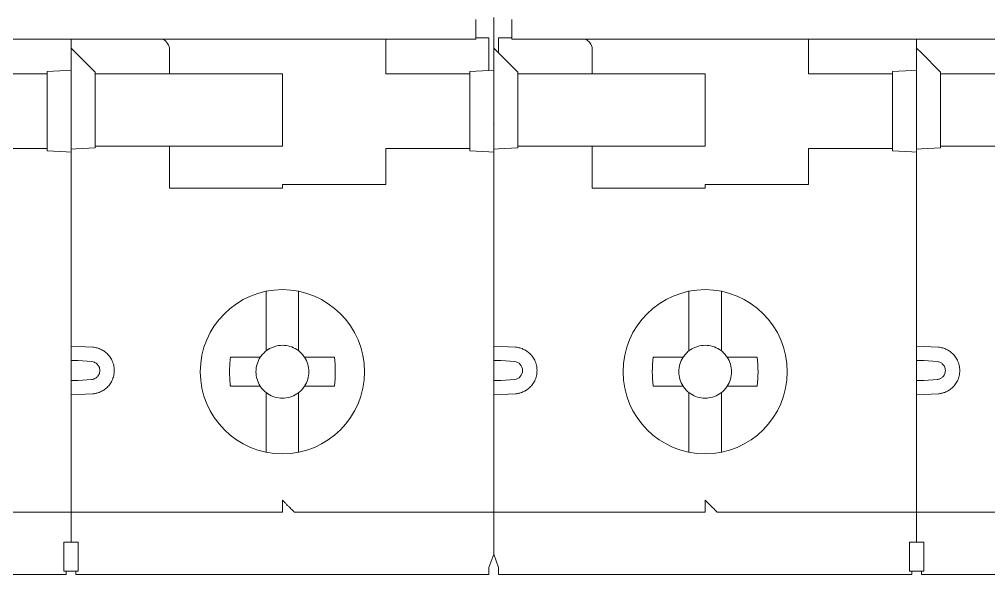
# Model space of a CAD drawing. Header units: millimetres. Extents: x 1359 to 3577, y 1336 to 3557.
# Drawn here: x 2009.12 to 2049.47, y 2922.51 to 2945.63 of the extents above; entities that cross this region are included whole.
import ezdxf

# ---------------------------------------------------------------- set-up
doc = ezdxf.new("R2010")
doc.units = ezdxf.units.MM
doc.layers.add('000-PI-Oprema', color=30, linetype='Continuous', lineweight=5)

msp = doc.modelspace()

# ---------------------------------------------------------------- linework, layer by layer
at = {"layer": '000-PI-Oprema', "color": 0, "lineweight": 0}
for p, q in [((2028.871, 2944.432), (2028.871, 2945.706)), ((2028.871, 2945.706), (2028.871, 2943.509)), ((1998.521, 2944.809), (2024.021, 2944.809)), ((2011.271, 2944.809), (2011.271, 2944.432)), ((2024.021, 2944.808), (2028.122, 2944.808)), ((2024.371, 2944.808), (2024.371, 2943.356)), ((2028.671, 2944.856), (2028.121, 2944.856)), ((2028.671, 2944.856), (2028.671, 2943.498)), ((2029.621, 2944.856), (2029.071, 2944.856)), ((2029.621, 2944.808), (2033.721, 2944.808)), ((2033.721, 2944.809), (2059.221, 2944.809)), ((2041.971, 2943.356), (2041.971, 2944.809)), ((2046.471, 2944.809), (2046.471, 2944.432)), ((2011.271, 2944.432), (2011.471, 2944.232)), ((2011.271, 2943.509), (2011.271, 2944.432)), ((2015.371, 2943.356), (2015.371, 2944.356)), ((2028.871, 2940.256), (2028.871, 2944.432)), ((2028.871, 2944.432), (2029.071, 2944.232)), ((2029.071, 2944.232), (2029.071, 2944.356)), ((2032.971, 2943.356), (2032.971, 2944.356)), ((2046.471, 2944.432), (2046.671, 2944.232)), ((2046.471, 2943.509), (2046.471, 2944.432)), ((2011.471, 2944.232), (2012.271, 2943.432)), ((2029.071, 2944.232), (2029.871, 2943.432)), ((2046.671, 2944.232), (2047.471, 2943.432)), ((2007.171, 2943.356), (2010.271, 2943.356)), ((2010.271, 2943.456), (2011.071, 2943.498)), ((2010.271, 2943.456), (2010.271, 2943.356)), ((2010.271, 2943.356), (2010.271, 2940.256)), ((2011.271, 2943.509), (2011.071, 2943.498)), ((2011.271, 2943.509), (2011.271, 2940.256)), ((2012.271, 2943.432), (2012.271, 2943.356)), ((2012.271, 2943.356), (2015.371, 2943.356)), ((2012.271, 2943.356), (2012.271, 2940.356)), ((2015.771, 2943.356), (2015.371, 2943.356)), ((2020.071, 2943.356), (2015.771, 2943.356)), ((2020.071, 2940.356), (2020.071, 2943.356)), ((2024.771, 2943.356), (2024.371, 2943.356)), ((2024.771, 2943.356), (2027.871, 2943.356)), ((2027.871, 2943.456), (2028.671, 2943.498)), ((2027.871, 2943.356), (2027.871, 2943.456)), ((2027.871, 2940.256), (2027.871, 2943.356)), ((2028.871, 2943.509), (2028.671, 2943.498)), ((2028.871, 2943.509), (2028.871, 2940.104)), ((2029.871, 2943.432), (2029.871, 2943.356)), ((2032.971, 2943.356), (2029.871, 2943.356)), ((2029.871, 2943.356), (2029.871, 2940.356)), ((2032.971, 2943.356), (2033.371, 2943.356)), ((2033.371, 2943.356), (2037.671, 2943.356)), ((2037.671, 2943.356), (2037.671, 2940.356)), ((2042.371, 2943.356), (2041.971, 2943.356)), ((2042.371, 2943.356), (2045.471, 2943.356)), ((2045.471, 2943.456), (2046.271, 2943.498)), ((2045.471, 2943.456), (2045.471, 2943.356)), ((2045.471, 2943.356), (2045.471, 2940.256)), ((2046.471, 2943.509), (2046.271, 2943.498)), ((2046.471, 2943.509), (2046.471, 2940.256)), ((2047.471, 2943.432), (2047.471, 2943.356)), ((2047.471, 2943.356), (2050.571, 2943.356)), ((2047.471, 2943.356), (2047.471, 2940.356)), ((2028.871, 2941.256), (2028.866, 2941.261)), ((2028.876, 2941.056), (2028.871, 2941.056)), ((2012.271, 2940.356), (2012.271, 2940.28)), ((2015.371, 2940.356), (2012.271, 2940.356)), ((2015.371, 2938.606), (2015.371, 2940.356)), ((2015.371, 2940.356), (2015.771, 2940.356)), ((2015.771, 2940.356), (2020.071, 2940.356)), ((2029.871, 2940.356), (2029.871, 2940.28)), ((2032.971, 2940.356), (2029.871, 2940.356)), ((2032.971, 2938.606), (2032.971, 2940.356)), ((2032.971, 2940.356), (2033.371, 2940.356)), ((2037.671, 2940.356), (2033.371, 2940.356)), ((2047.471, 2940.356), (2047.471, 2940.28)), ((2050.571, 2940.356), (2047.471, 2940.356)), ((2010.271, 2940.256), (2007.171, 2940.256)), ((2010.271, 2940.156), (2010.271, 2940.256)), ((2011.071, 2940.114), (2010.271, 2940.156)), ((2011.071, 2940.114), (2011.271, 2940.104)), ((2011.271, 2940.228), (2011.271, 2940.256)), ((2011.271, 2940.228), (2011.471, 2940.238)), ((2011.271, 2940.228), (2011.271, 2940.104)), ((2011.271, 2932.333), (2011.271, 2940.104)), ((2012.271, 2940.28), (2011.471, 2940.238)), ((2024.771, 2940.256), (2024.371, 2940.256)), ((2024.371, 2938.756), (2024.371, 2940.256)), ((2024.771, 2940.256), (2027.871, 2940.256)), ((2027.871, 2940.156), (2027.871, 2940.256)), ((2028.671, 2940.114), (2027.871, 2940.156)), ((2028.871, 2940.104), (2028.671, 2940.114)), ((2028.871, 2940.228), (2029.071, 2940.238)), ((2028.871, 2940.228), (2028.871, 2932.333)), ((2028.871, 2940.104), (2028.871, 2925.956)), ((2029.871, 2940.28), (2029.071, 2940.238)), ((2042.371, 2940.256), (2041.971, 2940.256)), ((2041.971, 2940.256), (2041.971, 2938.756)), ((2045.471, 2940.256), (2042.371, 2940.256)), ((2045.471, 2940.156), (2045.471, 2940.256)), ((2046.271, 2940.114), (2045.471, 2940.156)), ((2046.271, 2940.114), (2046.471, 2940.104)), ((2046.471, 2940.228), (2046.471, 2940.256)), ((2046.471, 2940.228), (2046.671, 2940.238)), ((2046.471, 2940.228), (2046.471, 2940.104)), ((2046.471, 2932.333), (2046.471, 2940.104)), ((2047.471, 2940.28), (2046.671, 2940.238)), ((2020.071, 2938.756), (2020.071, 2938.606)), ((2020.071, 2938.756), (2024.371, 2938.756)), ((2037.671, 2938.756), (2037.671, 2938.606)), ((2041.971, 2938.756), (2037.671, 2938.756)), ((2020.071, 2938.606), (2015.371, 2938.606)), ((2037.671, 2938.606), (2032.971, 2938.606)), ((2028.871, 2936.456), (2028.876, 2936.456)), ((2028.866, 2936.251), (2028.871, 2936.256)), ((2019.396, 2934.307), (2019.396, 2934.232)), ((2020.746, 2934.232), (2020.746, 2934.307)), ((2036.996, 2934.295), (2036.996, 2934.232)), ((2038.346, 2934.232), (2038.346, 2934.295)), ((2019.396, 2934.232), (2019.396, 2932.113)), ((2020.746, 2931.825), (2020.746, 2934.232)), ((2036.996, 2934.232), (2036.996, 2932.113)), ((2038.346, 2932.113), (2038.346, 2934.232)), ((2011.271, 2932.333), (2011.271, 2929.68)), ((2028.871, 2932.159), (2028.871, 2932.332)), ((2046.471, 2932.333), (2046.471, 2929.68)), ((2012.181, 2931.978), (2011.271, 2932.016)), ((2029.781, 2931.978), (2028.871, 2932.016)), ((2036.996, 2932.113), (2036.996, 2931.825)), ((2038.346, 2932.113), (2038.346, 2931.825)), ((2047.381, 2931.978), (2046.471, 2932.016)), ((2011.571, 2931.429), (2012.129, 2931.38)), ((2017.907, 2931.556), (2018.765, 2931.556)), ((2022.235, 2931.556), (2021.377, 2931.556)), ((2028.871, 2930.584), (2028.871, 2931.429)), ((2029.171, 2931.429), (2029.729, 2931.38)), ((2035.507, 2931.556), (2036.365, 2931.556)), ((2039.835, 2931.556), (2038.977, 2931.556)), ((2046.771, 2931.429), (2047.329, 2931.38)), ((2011.571, 2930.584), (2012.129, 2930.633)), ((2029.729, 2930.633), (2029.171, 2930.584)), ((2046.771, 2930.584), (2047.329, 2930.633)), ((2018.765, 2930.356), (2017.907, 2930.356)), ((2022.235, 2930.356), (2021.377, 2930.356)), ((2036.365, 2930.356), (2035.507, 2930.356)), ((2039.835, 2930.356), (2038.977, 2930.356)), ((2011.271, 2929.997), (2012.181, 2930.035)), ((2028.871, 2929.997), (2029.781, 2930.035)), ((2036.996, 2930.088), (2036.996, 2929.8)), ((2038.346, 2930.088), (2038.346, 2929.8)), ((2046.471, 2929.997), (2047.381, 2930.035)), ((2011.271, 2925.956), (2011.271, 2929.68)), ((2019.396, 2929.8), (2019.396, 2927.68)), ((2020.746, 2927.68), (2020.746, 2929.8)), ((2028.871, 2929.68), (2028.871, 2929.734)), ((2028.871, 2929.68), (2028.871, 2925.956)), ((2036.996, 2929.8), (2036.996, 2927.68)), ((2038.346, 2927.68), (2038.346, 2929.8)), ((2046.471, 2925.956), (2046.471, 2929.68)), ((2019.396, 2927.68), (2019.396, 2927.606)), ((2020.746, 2927.606), (2020.746, 2927.68)), ((2036.996, 2927.68), (2036.996, 2927.606)), ((2038.346, 2927.606), (2038.346, 2927.68)), ((2011.271, 2925.956), (2011.271, 2923.856)), ((2028.871, 2925.956), (2028.871, 2923.356)), ((2028.871, 2925.956), (2028.871, 2923.356)), ((2046.471, 2925.956), (2046.471, 2923.856)), ((2011.271, 2925.106), (2002.971, 2925.106)), ((2020.071, 2925.106), (2011.271, 2925.106)), ((2028.871, 2925.106), (2020.571, 2925.106)), ((2028.871, 2925.106), (2037.671, 2925.106)), ((2046.471, 2925.106), (2038.171, 2925.106)), ((2055.271, 2925.106), (2046.471, 2925.106)), ((2011.571, 2923.856), (2010.971, 2923.856)), ((2046.771, 2923.856), (2046.171, 2923.856)), ((2028.871, 2923.356), (2028.671, 2922.806)), ((2028.871, 2923.356), (2029.071, 2922.807)), ((2011.071, 2922.656), (2010.971, 2922.656)), ((2011.471, 2922.656), (2011.071, 2922.656)), ((2011.571, 2922.656), (2011.471, 2922.656)), ((2046.271, 2922.656), (2046.171, 2922.656)), ((2046.671, 2922.656), (2046.271, 2922.656)), ((2046.771, 2922.656), (2046.671, 2922.656)), ((2011.071, 2922.506), (2006.291, 2922.506)), ((2016.271, 2922.506), (2011.471, 2922.506)), ((2016.271, 2922.506), (2023.891, 2922.506)), ((2028.671, 2922.506), (2023.891, 2922.506)), ((2033.871, 2922.506), (2029.071, 2922.506)), ((2041.491, 2922.506), (2033.871, 2922.506)), ((2046.271, 2922.506), (2041.491, 2922.506)), ((2051.471, 2922.506), (2046.671, 2922.506))]:
    msp.add_line(p, q, dxfattribs=at)
for centre in [(2020.071, 2930.956), (2037.671, 2930.956)]:
    msp.add_circle(centre, 3.418, dxfattribs=at)
for centre, radius, start, end in [((2014.871, 2944.356), 0.5, 0, 64.7859), ((2020.071, 2930.956), 1.1, 123.0557, 133.0681), ((2020.071, 2930.956), 1.1, 46.9319, 56.9443), ((2037.671, 2930.956), 1.1, 123.0557, 133.0681), ((2037.671, 2930.956), 1.1, 46.9319, 56.9443), ((2020.071, 2930.956), 1.1, 136.9319, 146.9443), ((2020.071, 2930.956), 1.1, 135, 136.9319), ((2020.071, 2930.956), 1.1, 133.0681, 135), ((2020.071, 2930.956), 1.1, 45, 46.9319), ((2020.071, 2930.956), 1.1, 43.0681, 45), ((2020.071, 2930.956), 1.1, 33.0557, 43.0681), ((2037.671, 2930.956), 1.1, 136.9319, 146.9443), ((2037.671, 2930.956), 1.1, 135, 136.9319), ((2037.671, 2930.956), 1.1, 133.0681, 135), ((2037.671, 2930.956), 1.1, 33.0557, 43.0681), ((2020.071, 2930.956), 1.1, 213.0557, 223.0681), ((2020.071, 2930.956), 1.1, 316.9319, 326.9443), ((2037.671, 2930.956), 1.1, 213.0557, 223.0681), ((2037.671, 2930.956), 1.1, 316.9319, 326.9443), ((2020.071, 2930.956), 1.1, 223.0681, 225), ((2020.071, 2930.956), 1.1, 225, 226.9319), ((2020.071, 2930.956), 1.1, 226.9319, 236.9443), ((2020.071, 2930.956), 1.1, 303.0557, 313.0681), ((2020.071, 2930.956), 1.1, 313.0681, 315), ((2020.071, 2930.956), 1.1, 315, 316.9319), ((2037.671, 2930.956), 1.1, 223.0681, 225), ((2037.671, 2930.956), 1.1, 225, 226.9319), ((2037.671, 2930.956), 1.1, 226.9319, 236.9443), ((2037.671, 2930.956), 1.1, 303.0557, 313.0681), ((2037.671, 2930.956), 1.1, 315, 316.9319)]:
    msp.add_arc(centre, radius, start, end, dxfattribs=at)
for points, knots in [([(2028.121, 2945.63), (2028.121, 2945.513), (2028.121, 2945.281), (2028.121, 2945.004), (2028.121, 2944.831), (2028.121, 2944.823), (2028.122, 2944.808)], [0, 0, 0, 0, 0.264619, 0.529237, 0.793855, 1, 1, 1, 1]), ([(2029.621, 2944.808), (2029.621, 2944.823), (2029.621, 2944.831), (2029.621, 2945.004), (2029.621, 2945.281), (2029.621, 2945.513), (2029.621, 2945.63)], [0, 0, 0, 0, 0.206145, 0.470763, 0.735381, 1, 1, 1, 1]), ([(2029.071, 2944.856), (2029.071, 2944.856), (2029.071, 2944.802), (2029.071, 2944.617), (2029.071, 2944.487), (2029.071, 2944.356)], [0, 0, 0, 0, 0.5, 0.5, 1, 1, 1, 1]), ([(2032.678, 2944.808), (2032.729, 2944.78), (2032.806, 2944.739), (2032.888, 2944.639), (2032.935, 2944.552), (2032.966, 2944.456), (2032.969, 2944.389), (2032.971, 2944.356)], [0, 0, 0, 0, 0.351287, 0.528122, 0.693874, 0.849103, 1, 1, 1, 1]), ([(2012.181, 2931.978), (2012.211, 2931.974), (2012.272, 2931.967), (2012.36, 2931.946), (2012.471, 2931.91), (2012.599, 2931.847), (2012.744, 2931.742), (2012.875, 2931.605), (2012.983, 2931.428), (2013.055, 2931.226), (2013.079, 2931.006), (2013.055, 2930.787), (2012.984, 2930.585), (2012.875, 2930.408), (2012.745, 2930.27), (2012.599, 2930.165), (2012.457, 2930.097), (2012.317, 2930.052), (2012.226, 2930.041), (2012.181, 2930.035)], [0, 0, 0, 0, 0.031513, 0.062834, 0.094232, 0.152293, 0.210532, 0.279327, 0.348301, 0.424071, 0.50002, 0.57579, 0.651739, 0.720534, 0.789508, 0.847569, 0.905809, 0.95275, 1, 1, 1, 1]), ([(2020.671, 2931.878), (2020.582, 2931.936), (2020.484, 2931.981), (2020.281, 2932.041), (2020.178, 2932.056), (2019.965, 2932.056), (2019.861, 2932.041), (2019.709, 2931.996), (2019.659, 2931.977), (2019.587, 2931.944), (2019.563, 2931.932), (2019.528, 2931.913), (2019.516, 2931.906), (2019.499, 2931.896), (2019.491, 2931.891), (2019.482, 2931.885), (2019.477, 2931.882), (2019.473, 2931.881), (2019.471, 2931.878)], [0, 0, 0, 0, 0.25, 0.25, 0.5, 0.5, 0.75, 0.75, 0.875, 0.875, 0.9375, 0.9375, 0.96875, 0.96875, 0.984375, 0.992187, 0.992187, 1, 1, 1, 1]), ([(2028.871, 2931.429), (2028.871, 2931.546), (2028.871, 2931.78), (2028.871, 2932.058), (2028.871, 2932.156), (2028.871, 2932.194)], [0, 0, 0, 0, 0.378161, 0.755931, 1, 1, 1, 1]), ([(2029.781, 2931.978), (2029.811, 2931.974), (2029.872, 2931.967), (2029.96, 2931.946), (2030.071, 2931.91), (2030.199, 2931.847), (2030.344, 2931.742), (2030.475, 2931.605), (2030.583, 2931.428), (2030.655, 2931.226), (2030.679, 2931.006), (2030.655, 2930.787), (2030.584, 2930.585), (2030.475, 2930.408), (2030.345, 2930.27), (2030.199, 2930.165), (2030.057, 2930.097), (2029.917, 2930.052), (2029.826, 2930.041), (2029.781, 2930.035)], [0, 0, 0, 0, 0.031513, 0.062834, 0.094232, 0.152293, 0.210532, 0.279327, 0.348301, 0.424071, 0.50002, 0.57579, 0.651739, 0.720534, 0.789508, 0.847569, 0.905809, 0.95275, 1, 1, 1, 1]), ([(2038.271, 2931.878), (2038.182, 2931.936), (2038.084, 2931.981), (2037.881, 2932.041), (2037.778, 2932.056), (2037.565, 2932.056), (2037.461, 2932.041), (2037.309, 2931.996), (2037.259, 2931.977), (2037.187, 2931.944), (2037.163, 2931.932), (2037.128, 2931.913), (2037.116, 2931.906), (2037.099, 2931.896), (2037.091, 2931.891), (2037.082, 2931.885), (2037.077, 2931.882), (2037.073, 2931.881), (2037.071, 2931.878)], [0, 0, 0, 0, 0.25, 0.25, 0.5, 0.5, 0.75, 0.75, 0.875, 0.875, 0.9375, 0.9375, 0.96875, 0.96875, 0.984375, 0.992188, 0.992188, 1, 1, 1, 1]), ([(2047.381, 2931.978), (2047.411, 2931.974), (2047.472, 2931.967), (2047.56, 2931.946), (2047.671, 2931.91), (2047.799, 2931.847), (2047.944, 2931.742), (2048.075, 2931.605), (2048.183, 2931.428), (2048.255, 2931.226), (2048.279, 2931.006), (2048.255, 2930.787), (2048.184, 2930.585), (2048.075, 2930.408), (2047.945, 2930.27), (2047.799, 2930.165), (2047.657, 2930.097), (2047.517, 2930.052), (2047.426, 2930.041), (2047.381, 2930.035)], [0, 0, 0, 0, 0.031513, 0.062834, 0.094232, 0.152293, 0.210532, 0.279327, 0.348301, 0.424071, 0.50002, 0.57579, 0.651739, 0.720534, 0.789508, 0.847569, 0.905809, 0.95275, 1, 1, 1, 1]), ([(2011.271, 2931.429), (2011.271, 2931.429), (2011.301, 2931.429), (2011.418, 2931.429), (2011.501, 2931.429), (2011.571, 2931.429)], [0, 0, 0, 0, 0.5, 0.5, 1, 1, 1, 1]), ([(2017.907, 2931.556), (2017.883, 2931.357), (2017.871, 2931.157), (2017.871, 2930.856), (2017.874, 2930.756), (2017.883, 2930.606), (2017.887, 2930.556), (2017.894, 2930.481), (2017.898, 2930.443), (2017.902, 2930.4), (2017.905, 2930.378), (2017.906, 2930.369), (2017.907, 2930.362), (2017.909, 2930.359), (2017.907, 2930.356)], [0, 0, 0, 0, 0.5, 0.5, 0.75, 0.75, 0.875, 0.875, 0.9375, 0.96875, 0.984375, 0.992188, 0.992188, 1, 1, 1, 1]), ([(2019.149, 2931.556), (2019.033, 2931.378), (2018.971, 2931.17), (2018.971, 2930.744), (2019.033, 2930.535), (2019.149, 2930.356)], [0, 0, 0, 0, 0.5, 0.5, 1, 1, 1, 1]), ([(2020.993, 2930.356), (2021.109, 2930.535), (2021.171, 2930.744), (2021.171, 2931.167), (2021.11, 2931.378), (2020.993, 2931.556)], [0, 0, 0, 0, 0.5, 0.5, 1, 1, 1, 1]), ([(2028.871, 2931.429), (2028.871, 2931.429), (2028.901, 2931.429), (2029.018, 2931.429), (2029.101, 2931.429), (2029.171, 2931.429)], [0, 0, 0, 0, 0.5, 0.5, 1, 1, 1, 1]), ([(2036.365, 2931.556), (2036.432, 2931.556), (2036.557, 2931.556), (2036.689, 2931.556), (2036.749, 2931.556)], [0, 0, 0, 0, 0.540007, 1, 1, 1, 1]), ([(2038.593, 2930.356), (2038.709, 2930.535), (2038.771, 2930.743), (2038.771, 2931.169), (2038.709, 2931.378), (2038.593, 2931.556)], [0, 0, 0, 0, 0.5, 0.5, 1, 1, 1, 1]), ([(2046.471, 2931.429), (2046.471, 2931.429), (2046.501, 2931.429), (2046.618, 2931.429), (2046.701, 2931.429), (2046.771, 2931.429)], [0, 0, 0, 0, 0.5, 0.5, 1, 1, 1, 1]), ([(2012.129, 2930.633), (2012.149, 2930.635), (2012.187, 2930.64), (2012.243, 2930.659), (2012.295, 2930.686), (2012.347, 2930.725), (2012.396, 2930.776), (2012.452, 2930.868), (2012.484, 2931.006), (2012.452, 2931.145), (2012.396, 2931.236), (2012.334, 2931.301), (2012.245, 2931.36), (2012.168, 2931.373), (2012.129, 2931.38)], [0, 0, 0, 0, 0.053559, 0.105722, 0.157796, 0.211095, 0.279916, 0.349203, 0.500308, 0.651412, 0.720233, 0.789521, 0.894347, 1, 1, 1, 1]), ([(2029.729, 2931.38), (2029.821, 2931.372), (2029.91, 2931.328), (2030.035, 2931.191), (2030.071, 2931.099), (2030.071, 2930.914), (2030.035, 2930.821), (2029.91, 2930.685), (2029.821, 2930.641), (2029.729, 2930.633)], [0, 0, 0, 0, 0.25, 0.25, 0.5, 0.5, 0.75, 0.75, 1, 1, 1, 1]), ([(2047.329, 2930.633), (2047.349, 2930.635), (2047.387, 2930.64), (2047.443, 2930.659), (2047.495, 2930.686), (2047.547, 2930.725), (2047.596, 2930.776), (2047.652, 2930.868), (2047.684, 2931.006), (2047.652, 2931.145), (2047.596, 2931.236), (2047.534, 2931.301), (2047.445, 2931.36), (2047.368, 2931.373), (2047.329, 2931.38)], [0, 0, 0, 0, 0.053559, 0.105722, 0.157796, 0.211095, 0.279916, 0.349203, 0.500308, 0.651412, 0.720233, 0.789521, 0.894347, 1, 1, 1, 1]), ([(2011.271, 2930.584), (2011.271, 2930.584), (2011.304, 2930.584), (2011.415, 2930.584), (2011.493, 2930.584), (2011.571, 2930.584)], [0, 0, 0, 0, 0.5, 0.5, 1, 1, 1, 1]), ([(2028.871, 2929.734), (2028.871, 2929.738), (2028.871, 2929.762), (2028.871, 2929.936), (2028.871, 2930.228), (2028.871, 2930.465), (2028.871, 2930.584)], [0, 0, 0, 0, 0.06983, 0.379482, 0.689581, 1, 1, 1, 1]), ([(2028.871, 2930.584), (2028.871, 2930.584), (2028.904, 2930.584), (2029.015, 2930.584), (2029.093, 2930.584), (2029.171, 2930.584)], [0, 0, 0, 0, 0.5, 0.5, 1, 1, 1, 1]), ([(2036.365, 2930.356), (2036.433, 2930.356), (2036.557, 2930.356), (2036.689, 2930.356), (2036.749, 2930.356)], [0, 0, 0, 0, 0.54278, 1, 1, 1, 1]), ([(2046.471, 2930.584), (2046.471, 2930.584), (2046.504, 2930.584), (2046.615, 2930.584), (2046.693, 2930.584), (2046.771, 2930.584)], [0, 0, 0, 0, 0.5, 0.5, 1, 1, 1, 1]), ([(2019.471, 2930.034), (2019.649, 2929.918), (2019.857, 2929.857), (2020.282, 2929.856), (2020.493, 2929.918), (2020.671, 2930.034)], [0, 0, 0, 0, 0.5, 0.5, 1, 1, 1, 1]), ([(2037.071, 2930.034), (2037.249, 2929.918), (2037.457, 2929.857), (2037.882, 2929.856), (2038.093, 2929.918), (2038.271, 2930.034)], [0, 0, 0, 0, 0.5, 0.5, 1, 1, 1, 1]), ([(2020.071, 2925.606), (2020.071, 2925.585), (2020.071, 2925.543), (2020.071, 2925.481), (2020.071, 2925.41), (2020.071, 2925.33), (2020.071, 2925.251), (2020.071, 2925.185), (2020.071, 2925.14), (2020.071, 2925.112), (2020.071, 2925.108), (2020.071, 2925.106)], [0, 0, 0, 0, 0.080758, 0.160392, 0.240099, 0.368585, 0.500066, 0.628554, 0.760036, 0.877963, 1, 1, 1, 1]), ([(2020.071, 2925.606), (2020.092, 2925.586), (2020.129, 2925.548), (2020.182, 2925.496), (2020.225, 2925.452), (2020.282, 2925.395), (2020.35, 2925.327), (2020.427, 2925.251), (2020.489, 2925.188), (2020.536, 2925.141), (2020.566, 2925.112), (2020.569, 2925.108), (2020.571, 2925.106)], [0, 0, 0, 0, 0.090531, 0.16862, 0.234268, 0.287481, 0.430984, 0.554468, 0.680793, 0.795506, 0.900919, 1, 1, 1, 1]), ([(2037.671, 2925.606), (2037.671, 2925.585), (2037.671, 2925.543), (2037.671, 2925.481), (2037.671, 2925.41), (2037.671, 2925.33), (2037.671, 2925.251), (2037.671, 2925.185), (2037.671, 2925.14), (2037.671, 2925.112), (2037.671, 2925.108), (2037.671, 2925.106)], [0, 0, 0, 0, 0.080758, 0.160392, 0.240099, 0.368585, 0.500066, 0.628554, 0.760036, 0.877963, 1, 1, 1, 1]), ([(2038.171, 2925.106), (2038.171, 2925.107), (2038.17, 2925.108), (2038.162, 2925.115), (2038.15, 2925.127), (2038.128, 2925.15), (2038.088, 2925.19), (2038.025, 2925.253), (2037.949, 2925.329), (2037.862, 2925.415), (2037.769, 2925.509), (2037.704, 2925.574), (2037.671, 2925.606)], [0, 0, 0, 0, 0.051851, 0.10362, 0.156261, 0.210683, 0.323967, 0.445967, 0.575521, 0.712834, 0.854621, 1, 1, 1, 1]), ([(2010.971, 2922.656), (2010.971, 2922.705), (2010.971, 2922.77), (2010.971, 2923.034), (2010.971, 2923.294), (2010.971, 2923.856)], [0.2858647, 0.2858647, 0.2858647, 0.2858647, 0.5, 0.5, 1, 1, 1, 1]), ([(2011.571, 2922.656), (2011.571, 2922.675), (2011.571, 2922.73), (2011.571, 2922.844), (2011.571, 2923.003), (2011.571, 2923.181), (2011.571, 2923.368), (2011.571, 2923.493), (2011.571, 2923.856)], [0.287427, 0.287427, 0.287427, 0.287427, 0.3699948, 0.5001298, 0.629921, 0.7600558, 0.879771, 1, 1, 1, 1]), ([(2046.171, 2922.656), (2046.171, 2922.705), (2046.171, 2922.77), (2046.171, 2923.034), (2046.171, 2923.294), (2046.171, 2923.856)], [0.2858647, 0.2858647, 0.2858647, 0.2858647, 0.5, 0.5, 1, 1, 1, 1]), ([(2046.771, 2922.656), (2046.771, 2922.675), (2046.771, 2922.73), (2046.771, 2922.844), (2046.771, 2923.003), (2046.771, 2923.181), (2046.771, 2923.368), (2046.771, 2923.493), (2046.771, 2923.856)], [0.287427, 0.287427, 0.287427, 0.287427, 0.3699948, 0.5001298, 0.629921, 0.7600558, 0.879771, 1, 1, 1, 1]), ([(2011.071, 2922.506), (2011.071, 2922.515), (2011.071, 2922.532), (2011.071, 2922.6), (2011.071, 2922.655), (2011.071, 2922.656)], [0, 0, 0, 0, 0.494587, 0.989166, 1, 1, 1, 1]), ([(2011.471, 2922.656), (2011.471, 2922.655), (2011.471, 2922.6), (2011.471, 2922.532), (2011.471, 2922.515), (2011.471, 2922.506)], [0, 0, 0, 0, 0.010834, 0.505413, 1, 1, 1, 1]), ([(2028.671, 2922.506), (2028.671, 2922.506), (2028.671, 2922.56), (2028.671, 2922.697), (2028.671, 2922.749), (2028.671, 2922.806)], [0, 0, 0, 0, 0.5, 0.5, 0.737757, 0.737757, 0.737757, 0.737757]), ([(2029.071, 2922.506), (2029.071, 2922.507), (2029.071, 2922.509), (2029.071, 2922.521), (2029.071, 2922.544), (2029.071, 2922.585), (2029.071, 2922.65), (2029.071, 2922.725), (2029.071, 2922.78), (2029.071, 2922.807)], [0, 0, 0, 0, 0.0807576, 0.160392, 0.2400995, 0.3685854, 0.5000663, 0.6285535, 0.7387531, 0.7387531, 0.7387531, 0.7387531]), ([(2046.271, 2922.506), (2046.271, 2922.515), (2046.271, 2922.532), (2046.271, 2922.6), (2046.271, 2922.655), (2046.271, 2922.656)], [0, 0, 0, 0, 0.494587, 0.989166, 1, 1, 1, 1]), ([(2046.671, 2922.656), (2046.671, 2922.655), (2046.671, 2922.6), (2046.671, 2922.532), (2046.671, 2922.515), (2046.671, 2922.506)], [0, 0, 0, 0, 0.010834, 0.505413, 1, 1, 1, 1])]:
    msp.add_open_spline(points, degree=3, knots=knots, dxfattribs=at)
for points in [[(2019.396, 2932.113), (2019.396, 2932.075), (2019.396, 2932.036), (2019.396, 2931.825)], [(2018.765, 2931.556), (2018.889, 2931.556), (2019.015, 2931.556), (2019.149, 2931.556)], [(2021.377, 2931.556), (2021.254, 2931.556), (2021.127, 2931.556), (2020.993, 2931.556)], [(2022.235, 2931.556), (2022.283, 2931.158), (2022.283, 2930.754), (2022.235, 2930.356)], [(2035.507, 2931.556), (2035.459, 2931.158), (2035.459, 2930.755), (2035.507, 2930.356)], [(2036.749, 2931.556), (2036.633, 2931.378), (2036.571, 2931.169), (2036.571, 2930.956)], [(2038.422, 2931.76), (2038.431, 2931.751), (2038.44, 2931.743), (2038.449, 2931.734)], [(2038.449, 2931.734), (2038.458, 2931.725), (2038.466, 2931.716), (2038.475, 2931.707)], [(2038.977, 2931.556), (2038.854, 2931.556), (2038.727, 2931.556), (2038.593, 2931.556)], [(2039.835, 2930.356), (2039.883, 2930.754), (2039.883, 2931.158), (2039.835, 2931.556)], [(2036.571, 2930.956), (2036.571, 2930.745), (2036.634, 2930.534), (2036.749, 2930.356)], [(2018.765, 2930.356), (2018.889, 2930.356), (2019.015, 2930.356), (2019.149, 2930.356)], [(2020.993, 2930.356), (2021.127, 2930.356), (2021.254, 2930.356), (2021.377, 2930.356)], [(2038.593, 2930.356), (2038.727, 2930.356), (2038.854, 2930.356), (2038.977, 2930.356)], [(2019.396, 2930.088), (2019.396, 2929.876), (2019.396, 2929.838), (2019.396, 2929.8)], [(2020.746, 2930.088), (2020.746, 2929.876), (2020.746, 2929.838), (2020.746, 2929.8)], [(2038.449, 2930.178), (2038.44, 2930.17), (2038.431, 2930.161), (2038.422, 2930.153)]]:
    msp.add_open_spline(points, degree=3, dxfattribs=at)

doc.saveas('drawing.dxf')
